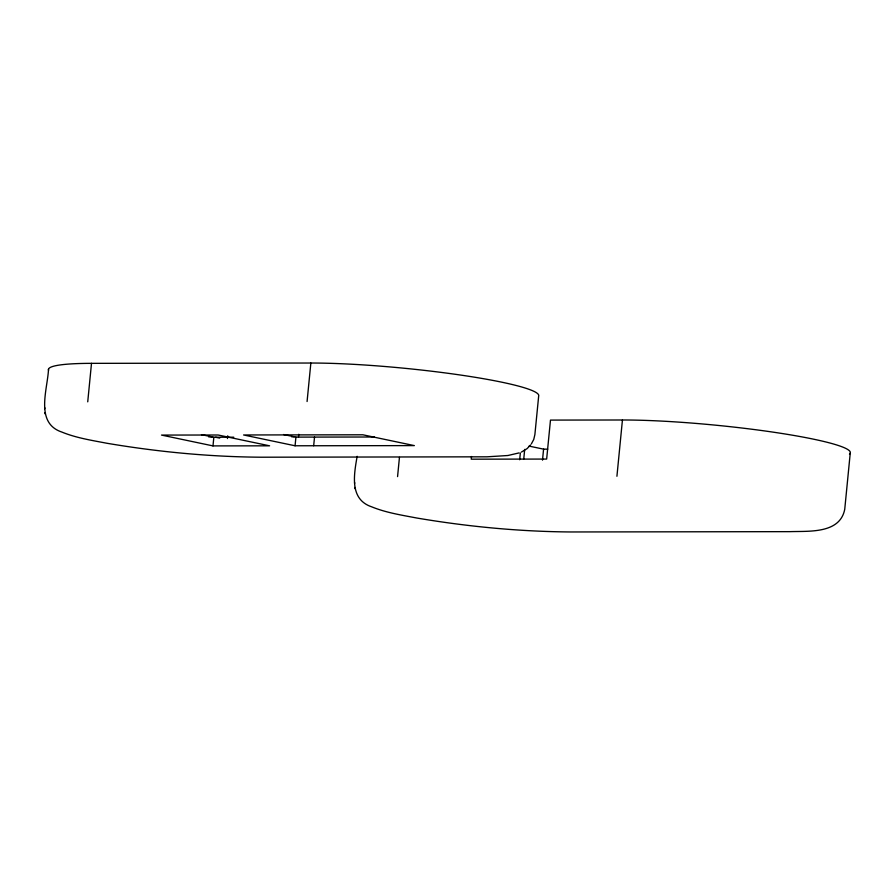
<?xml version="1.0" encoding="UTF-8"?>
<svg xmlns="http://www.w3.org/2000/svg" width="895" height="895" viewBox="0 0 895 895"><rect width="100%" height="100%" fill="white"/><g stroke="black" fill="none" stroke-linecap="round" stroke-linejoin="round"><path stroke-width="1.34" d="M519.089 452.904L507.901 455.51L486.992 456.819L261.161 457.211C209.441 456.83 157.766 451.874 106.796 443.238C91.67 440.329 76.232 437.946 61.9 432.084C34.67 423.033 47.569 389.582 48.52 369.143M87.732 401.844L91.503 363.348L310.856 363.034A136.118 14.23 5.6 0 1 459.426 374.882A136.118 14.23 5.6 0 1 538.667 396.071L534.886 434.567L533.744 439.479L531.35 443.92M212.988 445.9L161.503 435.082L218.1 435.004L269.596 445.822L212.988 445.9L213.838 437.241L201.476 434.646M227.442 438.55L227.71 435.82M295.07 445.777L243.574 434.97L362.878 434.791L414.363 445.609L295.07 445.777L295.921 437.118L283.558 434.522M298.483 437.04L298.751 434.299M307.075 401.519L310.856 363.034M313.675 445.755L314.525 437.096M850.25 453.027L844.735 509.322C839.902 533.946 808.901 530.992 789.938 531.652L570.999 531.966C519.29 531.596 467.615 526.629 416.634 517.992C401.519 515.095 386.069 512.701 371.738 506.85C349.386 499.388 353.894 474.999 357.15 456.305M397.57 476.61L399.45 457.379M471.497 456.495L471.229 459.18L546.655 459.068L550.481 420.091L622.439 419.99A136.118 14.23 5.6 0 1 775.808 432.542A136.118 14.23 5.6 0 1 849.467 454.067M519.682 459.75L520.342 453.038M523.754 459.001L524.694 449.391M542.504 460.142L543.578 449.145L529.057 446.102M616.923 476.285L622.439 419.99M530.578 444.949L527.133 448.596L521.349 452.109M208.703 436.905L212.182 436.894M291.58 436.782L294.265 436.771M213.838 437.241L233.763 437.207M295.921 437.118L374.434 437.006M543.578 449.145L547.751 449.145M215.605 437.241L219.711 438.102M354.588 482.394L354.644 483.524M354.767 487.439L354.812 488.569M44.75 407.639L44.795 408.758M44.918 412.684L44.974 413.803M48.576 370.273A136.118 14.23 5.6 0 1 91.503 363.348"/></g></svg>
